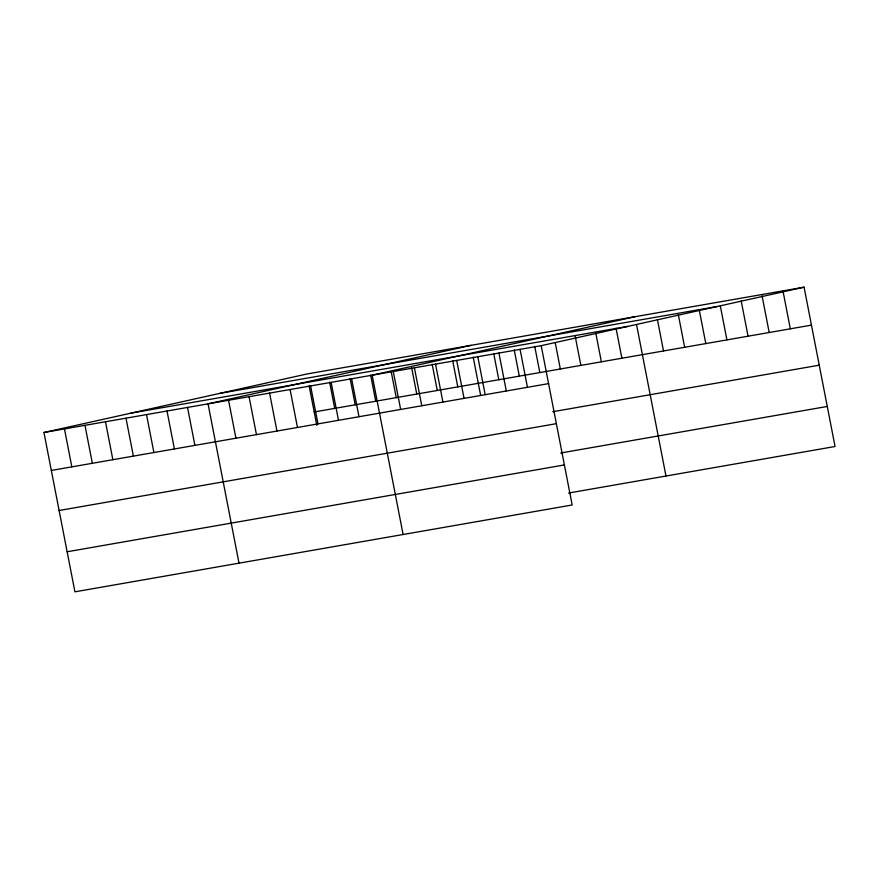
<?xml version="1.0" encoding="UTF-8"?>
<svg xmlns="http://www.w3.org/2000/svg" width="879" height="879" viewBox="0 0 879 879"><rect width="100%" height="100%" fill="white"/><g stroke="black" fill="none" stroke-linecap="round" stroke-linejoin="round"><path stroke-width="1.32" d="M804.076 287.18L541.2 345.667L572.174 504.986L74.924 591.82L43.95 432.501L306.826 374.014L804.076 287.18L835.05 446.499L568.548 493.042M470.924 345.359L208.048 403.846L239.011 563.164M635.012 316.704L372.136 375.19L403.109 534.509M220.08 393.309L717.33 306.474M130.696 413.196L627.958 326.362M43.95 432.501L541.2 345.667M314.199 411.965L811.46 325.131M51.323 470.452L548.584 383.618M552.748 411.724L819.239 365.181M59.113 510.501L556.363 423.667M560.769 452.982L827.26 406.45M67.134 551.77L564.395 464.936M782.947 290.872L790.32 328.823M762.071 295.871L769.191 332.515M741.184 300.871L748.062 336.207M720.308 305.87L726.922 339.887M699.179 309.551L705.793 343.579M678.302 314.55L684.653 347.271M657.415 319.549L663.524 350.963M636.539 324.549L665.985 476.022M616.025 328.131L621.882 358.236M595.775 333.031L601.368 361.818M575.262 336.613L580.854 365.4M555.253 342.81L560.341 368.982M534.74 346.392L539.827 372.564M520.071 349.359L527.455 387.309M514.237 349.974L519.324 376.146M498.942 353.05L506.315 391.001M493.723 353.556L498.811 379.728M477.802 356.731L485.186 394.693M473.21 357.138L480.637 395.33M456.673 360.423L464.046 398.374M452.696 360.72L457.783 386.892M435.534 364.115L442.917 402.066M432.182 364.302L437.27 390.474M414.405 367.807L421.777 405.757M411.669 367.883L416.756 394.056M393.276 371.498L400.648 409.449M391.166 371.465L396.253 397.638M370.652 375.047L375.74 401.22M351.622 378.772L359.006 416.723M350.139 378.629L355.226 404.801M331.119 382.354L338.492 420.305M329.625 382.211L334.712 408.383M310.606 385.936L317.978 423.887M309.111 385.793L316.803 425.315M290.092 389.518L297.465 427.469M269.578 393.1L276.962 431.051M249.065 396.682L256.448 434.633M228.551 400.264L235.935 438.214M187.535 407.427L194.907 445.378M167.021 411.009L174.394 448.96M146.507 414.591L153.891 452.542M125.994 418.173L133.377 456.124M105.48 421.755L112.864 459.706M84.977 425.337L92.35 463.288M64.464 428.919L71.836 466.87"/></g></svg>
